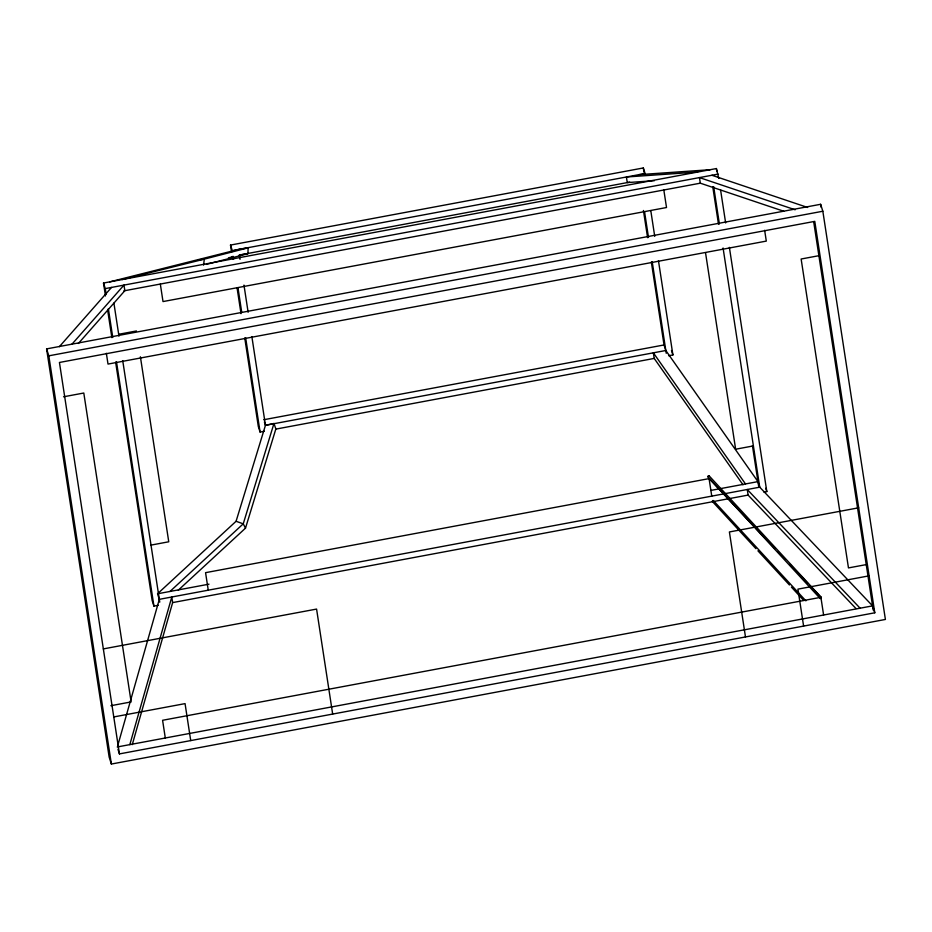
<?xml version="1.0" encoding="UTF-8"?>
<svg xmlns="http://www.w3.org/2000/svg" width="932" height="932" viewBox="0 0 932 932"><rect width="100%" height="100%" fill="white"/><g stroke="black" fill="none" stroke-linecap="round" stroke-linejoin="round"><path stroke-width="1.4" d="M206.368 264.397L247.935 253.679L248.11 247.83L239.536 249.205L109.731 281.872M713.388 500.938L712.572 500.554L712.456 501.731M203.595 265.119L204.283 259.143L248.11 247.83M117.758 745.553L159.325 599.334L157.881 594.896M129.828 744.621L171.791 597.004L172.641 602.596L132.262 744.645M208.989 584.166L157.531 593.789L236.076 521.279L265.457 425.295L251.861 336.592M264.397 421.963L265.457 425.295L273.961 423.489L243.24 523.842L169.985 591.459M178.315 590.154L245.5 528.141L275.86 428.941L273.961 423.489M59.368 346.681L111.525 287.417M71.822 344.351L123.991 285.087L124.841 290.691L78.37 343.477M821.313 597.424L820.218 598.53L821.313 597.424L709.031 475.751L708.145 475.926L707.936 476.858L819.228 597.47M228.422 257.873L232.522 256.813M122.185 279.553L204.283 259.143L197.642 260.016M230.507 245.069L643.325 167.958L645.095 173.503L232.278 250.626L230.507 245.069L231.602 252.211M240.025 259.341L239.373 255.053L629.717 182.136M105.479 295.968L103.499 283.037L716.382 168.552L718.817 178.408M103.499 283.037L105.269 288.594L718.153 174.098M123.793 290.877L699.909 183.255M118.679 334.285L136.445 330.965M46.6 348.894L820.626 204.294L822.839 211.238L885.4 619.454L111.374 764.042L109.161 757.11L46.6 348.894L48.813 355.826L111.374 764.042M48.813 355.826L822.839 211.238M63.551 396.799L83.798 393.024L131.132 701.924L110.896 705.699M818.89 255.694L801.136 259.014L848.469 567.914L866.236 564.606M263.686 419.75L664.038 344.957L665.809 350.502L757.949 481.623L759.72 487.168L872.562 605.87L874.775 612.802L119.436 753.906L117.956 749.281M265.457 425.295L665.809 350.502M244.743 337.932L258.315 426.507L260.086 432.052L264.373 431.248M275.802 429.116L654.334 358.401M668.617 355.733L672.904 354.941L658.446 260.645M150.996 545.103L168.75 541.783L140.394 356.781M753.394 445.904L735.639 449.224L705.536 252.747M754 526.3L709.066 478.617L205.564 572.667L208.255 590.189M710.778 490.43L757.949 481.623M159.302 599.334L759.72 487.168L723.069 247.994M115.615 362.059L152.161 600.546L153.931 606.091L158.219 605.287M172.502 602.62L748.233 495.067M763.949 492.131L766.815 491.595L729.383 247.364M103.336 648.905L316.577 609.074L332.666 714.075M858.675 507.8L729.395 531.951L745.484 636.964M113.762 716.941L185.06 703.625L190.722 740.591M869.102 575.836L797.932 589.129L803.605 626.106M823.608 615.015L820.894 597.307L162.587 720.285L165.302 737.993M117.222 746.975L872.562 605.87M239.373 255.053L247.935 253.679M638.863 174.668L710.149 169.717M697.695 172.036L626.409 176.998L627.259 182.59L654.357 180.703M711.92 175.263L807.613 207.463M795.147 209.782L699.466 177.593L700.316 183.185L783.707 211.238M236.076 521.279L243.24 523.842L245.5 528.141M707.936 476.858L709.031 475.751M860.096 608.2L747.266 489.498L748.116 495.09L855.96 608.538M755.992 528.421L774.97 548.552M777.964 551.732L784.954 559.153M789.94 564.454L807.916 583.525M809.908 585.645L820.894 597.307M713.306 500.507L805.889 600.849M712.607 501.719L755.945 548.692M757.914 550.824L789.439 584.981M791.408 587.113L803.221 599.917M745.495 483.953L653.355 352.832L654.206 358.424L743.025 484.815M765.743 488.275L766.815 491.595M671.483 350.49L672.904 354.941M820.626 204.294L821.069 207.172M874.775 612.802L814.778 221.362L59.438 362.466L119.436 753.906M813.671 221.63L873.202 610.064M764.648 230.309L766.302 241.097L108.007 364.074L106.353 353.286M720.576 189.895L725.644 222.946M716.382 168.552L716.824 171.418M713.667 186.61L719.388 223.995M712.77 186.808L718.502 224.204M752.439 445.671L758.59 485.817M709.066 478.617L711.757 496.127M663.829 190L666.52 207.521L163.007 301.572L160.327 284.062M650.792 210.644L654.73 236.367M643.325 167.958L643.977 172.245M644.548 211.739L648.497 237.485M652.214 261.81L666.24 353.298M643.429 210.481L647.6 237.66M651.328 261.985L664.038 344.957M243.974 285.099L248.133 312.278M233.151 256.335L233.594 259.189M237.975 287.767L241.691 312.057M245.64 337.768L260.086 432.052M232.266 256.498L232.697 259.364M237.078 287.93L241.015 313.641M113.902 303.086L118.97 336.161M122.721 360.614L159.756 602.13M105.269 288.594L106.155 294.337M108.357 308.702L112.76 337.431M116.5 361.861L153.931 606.091M107.681 310.333L111.863 337.629"/></g></svg>
